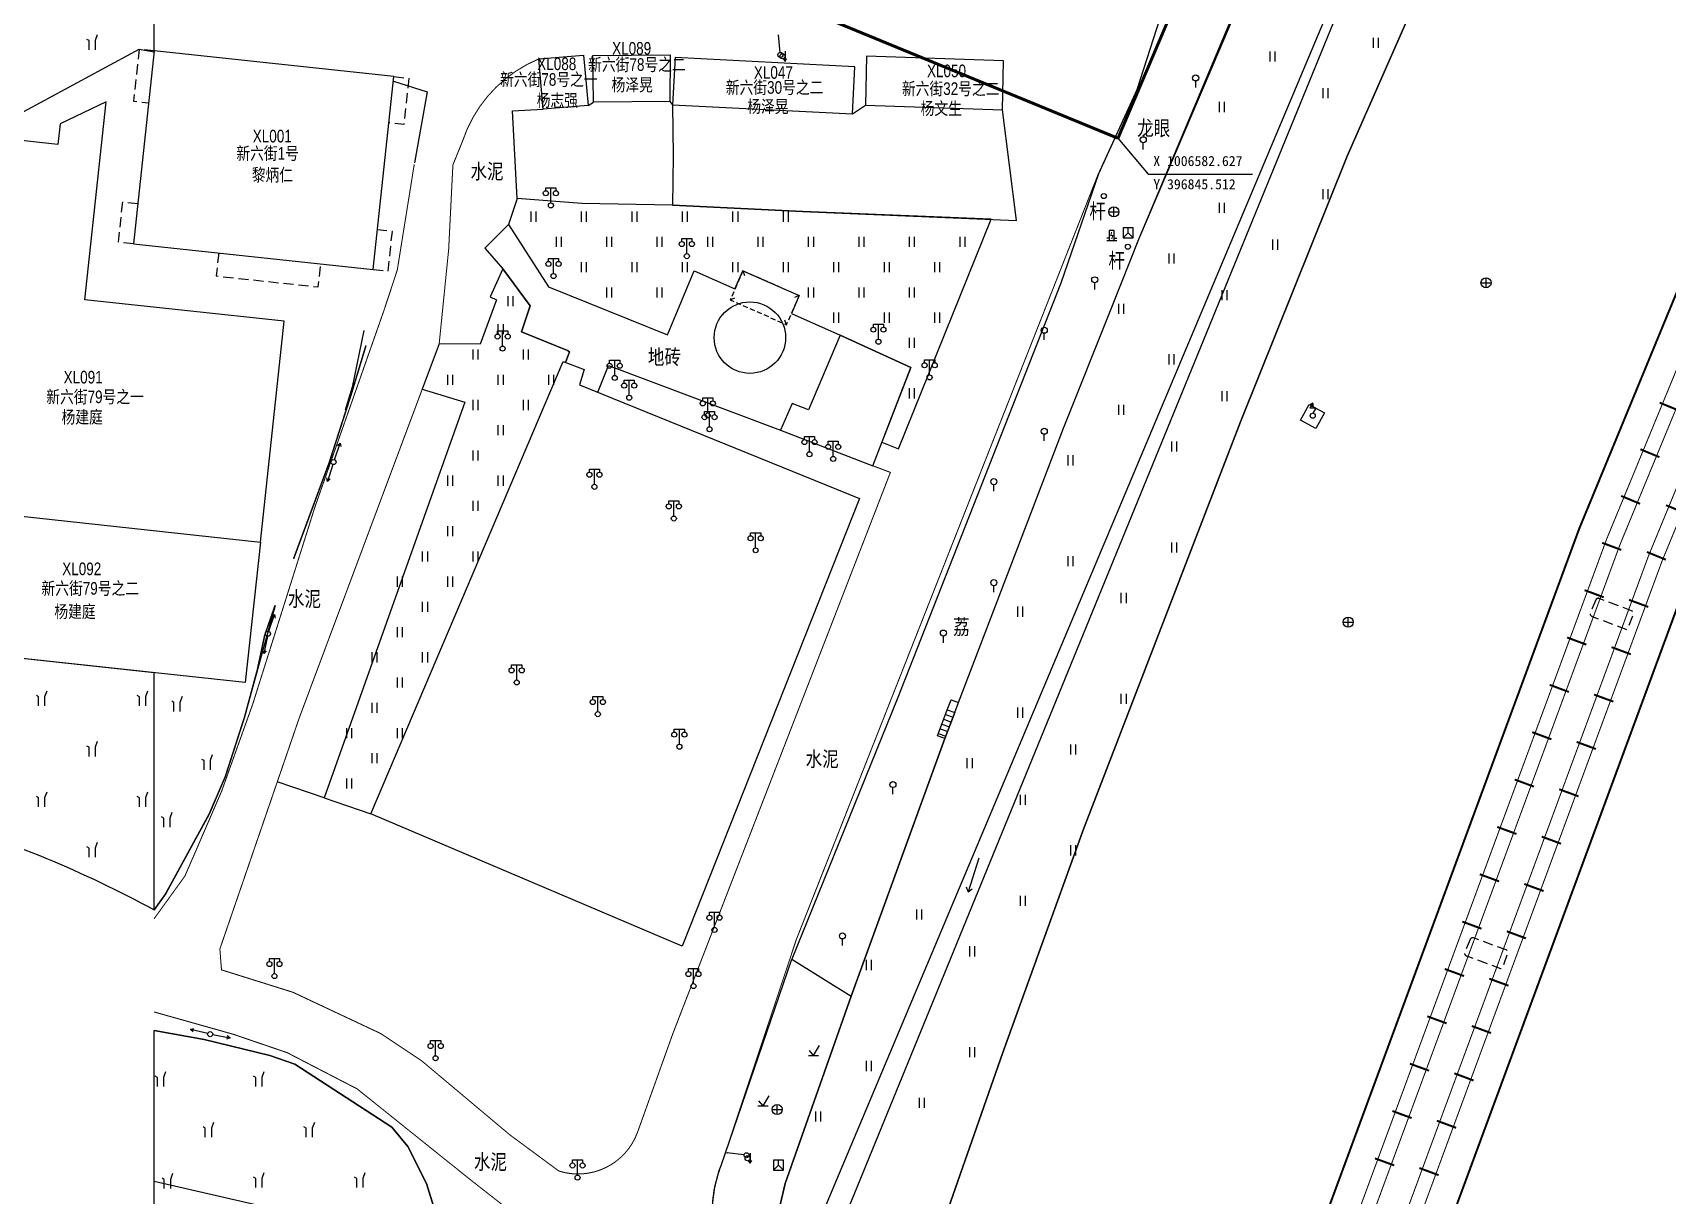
# Model space of a CAD drawing. Extents: x 396500 to 398250, y 1005980 to 1008200.
# Drawn here: x 396738 to 396899.9, y 1006477.9 to 1006593.1 of the extents above; entities that cross this region are included whole.
import ezdxf
from ezdxf.enums import TextEntityAlignment as Align

# ---------------------------------------------------------------- set-up
doc = ezdxf.new("R2010")
doc.units = 0
doc.header["$LTSCALE"] = 0.5
for name, pattern in [('X2', [10, 8, -2]), ('X3', [5, 4, -1]), ('X32', [1.5, 1, -0.5]), ('X5', [3, 2, -1])]:
    doc.linetypes.add(name, pattern=pattern)
doc.layers.get('0').update_dxf_attribs({"linetype": 'CONTINUOUS'})
doc.layers.add('ASSIST', color=7, linetype='CONTINUOUS', plot=False)
for name, color, linetype in [('DLDW', 11, 'CONTINUOUS'), ('DLSS', 4, 'CONTINUOUS'), ('DMTZ', 3, 'CONTINUOUS'), ('GXYZ', 2, 'CONTINUOUS'), ('JMD', 6, 'CONTINUOUS'), ('SXSS', 5, 'CONTINUOUS'), ('ZBTZ', 3, 'CONTINUOUS'), ('权属人', 160, 'CONTINUOUS'), ('用地红线', 1, 'CONTINUOUS'), ('编号', 90, 'CONTINUOUS'), ('门牌号', 1, 'CONTINUOUS')]:
    doc.layers.add(name, color=color, linetype=linetype)
doc.styles.add('等线体', font='simhei.ttf')
doc.styles.add('细等线体', font='长等线体_0.TTF', dxfattribs={"width": 0.8})
doc.styles.add('黑体', font='simhei.ttf')
doc.linetypes.add('10421', pattern='A,2,[150,AAA.SHX,S=1,R=0,X=0,Y=1],1e-11', length=2)
doc.linetypes.add('10422', pattern='A,2,[150,AAA.SHX,S=1,R=0,X=0,Y=1],2,[177,AAA.SHX,S=1,R=0,X=0,Y=0.8],1e-09', length=4)
doc.linetypes.add('1161', pattern='A,0,[149,AAA.SHX,S=0.15,R=0,X=0,Y=0],-1.6', length=1.6)
doc.linetypes.add('443', pattern='A,5,[169,AAA.SHX,S=0.83,R=0,X=0,Y=0],5', length=10)
doc.linetypes.add('447', pattern='A,8,-1,[148,AAA.SHX,S=1,R=0,X=0,Y=0],-1', length=10)
doc.linetypes.add('711B', pattern='A,4,-1,4,-1,4,-1,[167,AAA.SHX,S=0.5,R=0,X=0,Y=0],1,[167,AAA.SHX,S=0.5,R=0,X=0,Y=0],6,[168,AAA.SHX,S=0.5,R=0,X=0,Y=0],1,[168,AAA.SHX,S=0.5,R=0,X=0,Y=0],-1', length=24)
doc.linetypes.add('833', pattern='A,2,[150,AAA.SHX,S=0.8,R=0,X=0,Y=0.8],2,[150,AAA.SHX,S=2,R=0,X=0,Y=2],1e-11', length=4)

# ---------------------------------------------------------------- blocks, each defined once
blk = doc.blocks.new('gc097')
for p, q in [((-1, 2.9), (-1, 3.5)), ((-1, 3.5), (1, 3.5)), ((0, 0.5), (0, 3.5)), ((1, 3.5), (1, 2.9))]:
    blk.add_line(p, q)
for centre in [(-1, 2.4), (0, 0), (1, 2.4)]:
    blk.add_circle(centre, 0.5)
blk = doc.blocks.new('gc043')
for p, q in [((-1, 0), (1, 0)), ((0, -1), (0, 1))]:
    blk.add_line(p, q)
blk.add_circle((0, 0), 1)
blk = doc.blocks.new('gc170')
at = {"linetype": 'Continuous'}
blk.add_circle((0, 0), 0.5, dxfattribs=at)
blk = doc.blocks.new('gc013b')
at = {"linetype": 'Continuous'}
blk.add_line((0.5, 0), (4, 0), dxfattribs=at)
at = {"linetype": 'Continuous', "flags": 128}
blk.add_lwpolyline([(3.39, 0.35), (4, 0), (3.39, -0.35)], dxfattribs=at)
blk = doc.blocks.new('gc086')
for p, q in [((0, 0), (7, 0)), ((7, 0), (6.18, 0.57)), ((7, 0), (6.18, -0.57))]:
    blk.add_line(p, q)
blk = doc.blocks.new('gc132')
at = {"linetype": 'Continuous'}
for points in [[(0, 2.5), (-0.58, 1.5)], [(0.58, 1.5), (-0.58, 1.5)], [(0, 2.5), (-0.52, 2.2)], [(0, 2.5), (0, 1.9)], [(0.58, 1.5), (0, 0.5)]]:
    blk.add_lwpolyline(points, dxfattribs=at)
blk.add_circle((0, 0), 0.5, dxfattribs=at)
blk = doc.blocks.new('gc049')
for p, q in [((-1, 1), (-1, -1)), ((1, 1), (-1, 1)), ((-1, -1), (0, 0)), ((0, 0), (0, 1)), ((0, 0), (1, -1)), ((1, -1), (1, 1)), ((-1, -1), (1, -1))]:
    blk.add_line(p, q)
blk = doc.blocks.new('A$C28A84825')
at = {"linetype": 'Continuous', "const_width": 0.2, "flags": 128}
blk.add_lwpolyline([(0.33, 1.43), (0.13, 0.73), (0.53, 0.73), (0.33, 0.03)], dxfattribs=at)
blk = doc.blocks.new('gc314')
for p, q in [((-0.5, 0.5), (-1, 0.5)), ((-1, 0), (1, 0)), ((0.5, 0), (0.5, 0.5)), ((0.5, 0.5), (1, 0.5))]:
    blk.add_line(p, q)
blk.add_lwpolyline([(-0.5, 0), (0.5, 0), (0.5, 2), (-0.5, 2)], close=True)
blk.add_blockref('A$C28A84825', (-0.33, 0.27))
blk = doc.blocks.new('gc013c')
at = {"linetype": 'Continuous'}
blk.add_line((0.5, 0), (4, 0), dxfattribs=at)
at = {"linetype": 'Continuous', "const_width": 0.15, "flags": 128}
blk.add_lwpolyline([(3.775, 0, 1), (3.925, 0, 1)], format="xyb", close=True, dxfattribs=at)
blk = doc.blocks.new('gc232')
for p, q in [((0.5, 1), (0.5, -1)), ((0.5, -1), (0.19, -0.46)), ((0.5, -1), (0.81, -0.46))]:
    blk.add_line(p, q)
blk.add_circle((0, 0), 0.5)
blk = doc.blocks.new('gc325')
blk.add_line((0, 0), (0, 1.3))
blk.add_circle((0, 1.9), 0.6)
blk = doc.blocks.new('gc123')
for p, q in [((-1, 0), (1, 0)), ((0, 0), (-0.8, 1)), ((0, 0), (1.2, 2))]:
    blk.add_line(p, q)
blk = doc.blocks.new('gc246')
at = {"flags": 128}
for points in [[(1.22, 3.35), (0.81, 2.22), (0.81, 0.42)], [(-0.39, 0.42), (-0.39, 2.22), (-0.83, 2.47)]]:
    blk.add_lwpolyline(points, dxfattribs=at)
blk = doc.blocks.new('gc121')
for p, q in [((-0.5, -1), (-0.5, 1)), ((0.5, -1), (0.5, 1))]:
    blk.add_line(p, q)
blk = doc.blocks.new('gc323')
at = {"flags": 128}
for points in [[(-0.5, 0), (-0.5, 2)], [(0.5, 0), (0.5, 2)]]:
    blk.add_lwpolyline(points, dxfattribs=at)

msp = doc.modelspace()

# ---------------------------------------------------------------- linework, layer by layer
at = {"linetype": 'Continuous', "flags": 128}
msp.add_lwpolyline([(396668.75, 1006600), (396671.5, 1006583.87, 0.159722), (396697.76, 1006533.13, 0.125737), (396728.03, 1006515.26, -0.054299), (396750, 1006506.19, -3.00253)], format="xyb", dxfattribs=at)
at = {"layer": 'ASSIST', "linetype": '1161', "flags": 128}
for points in [[(396750, 1006506.19), (396750, 1006529.69), (396727.13, 1006532.15), (396732.61, 1006582.86), (396748.52, 1006591.45), (396750, 1006591.2), (396750, 1006592.03), (396750, 1006595.49), (396743.43, 1006594.16), (396742.25, 1006600), (396715.98, 1006600), (396702.24, 1006600), (396696.02, 1006600), (396683.97, 1006600), (396668.75, 1006600), (396671.5, 1006583.87, 0.159722), (396697.76, 1006533.13, 0.125737), (396728.03, 1006515.26, -0.054299)], [(396810.83, 1006471.77), (396808.5, 1006472.54), (396805.78, 1006472.77, -0.157117), (396806.18, 1006480.87), (396813.21, 1006501.31), (396819.08, 1006497.66), (396812.52, 1006479.08)]]:
    msp.add_lwpolyline(points, format="xyb", close=True, dxfattribs=at)
at = {"layer": 'ASSIST', "linetype": 'Continuous', "flags": 128}
for points in [[(396810.83, 1006471.77), (396812.52, 1006479.08), (396819.07, 1006497.63), (396828.37, 1006523.16), (396829.34, 1006525.74), (396829.72, 1006526.75), (396840.1, 1006553.9), (396844.96, 1006566.08), (396847.57, 1006572.63), (396859.25, 1006600), (396868.33, 1006600), (396813.95, 1006470.73)], [(396827.63, 1006523.44), (396828.59, 1006526.01), (396829.34, 1006525.74), (396828.37, 1006523.16)]]:
    msp.add_lwpolyline(points, close=True, dxfattribs=at)
at = {"layer": 'ASSIST', "linetype": '1161', "flags": 128}
msp.add_lwpolyline([(396850.6, 1006600), (396849.99, 1006595.52), (396847.38, 1006587.43), (396843.57, 1006579.12), (396839.85, 1006568.28), (396823.62, 1006527.05), (396813.21, 1006501.31), (396819.08, 1006497.66), (396828.37, 1006523.16), (396827.63, 1006523.44), (396828.59, 1006526.01), (396828.98, 1006527.01), (396829.72, 1006526.75), (396840.1, 1006553.9), (396844.96, 1006566.08), (396847.57, 1006572.63), (396859.07, 1006600)], dxfattribs=at)
at = {"layer": 'ASSIST', "linetype": 'Continuous', "flags": 128}
msp.add_lwpolyline([(396876.65, 1006600), (396868.23, 1006580.87), (396857.66, 1006554.53), (396842.11, 1006514.18), (396834.09, 1006492.06), (396827.77, 1006473.95), (396824.92, 1006467.09), (396816.09, 1006470.02), (396869.28, 1006600)], dxfattribs=at)
at = {"layer": 'ASSIST', "linetype": '1161', "flags": 128}
for points in [[(396785.99, 1006576.66), (396785.11, 1006574.1), (396789.07, 1006567.91), (396800.89, 1006563.17), (396803.5, 1006569.49), (396807.56, 1006567.71), (396808.34, 1006569.49), (396813.93, 1006567.04), (396813.16, 1006565.26), (396817.98, 1006563.14), (396824.99, 1006559.92), (396822.12, 1006552.51), (396823.76, 1006551.86), (396823.76, 1006551.86), (396832.93, 1006574.61), (396814.24, 1006575.37), (396801.37, 1006576), (396792.4, 1006576.17), (396785.99, 1006576.66), (396785.99, 1006576.66), (396785.99, 1006576.66)], [(396778.25, 1006562.26), (396778.25, 1006562.26), (396776.57, 1006557.77), (396780.8, 1006556.48), (396766.86, 1006517.3), (396771.49, 1006515.71), (396790.54, 1006560.51), (396790.77, 1006560.42), (396791.18, 1006561.49), (396790.97, 1006561.61), (396786.4, 1006563.45), (396787.25, 1006566.03), (396784.55, 1006569.68), (396784.55, 1006569.69), (396784.55, 1006569.69), (396784.55, 1006569.69), (396784.55, 1006569.69), (396783.31, 1006566.93), (396783.93, 1006566.64), (396782.32, 1006562.23)]]:
    msp.add_lwpolyline(points, close=True, dxfattribs=at)
at = {"layer": 'ASSIST', "linetype": '1161', "elevation": -27.35, "flags": 128}
for points in [[(396750, 1006455.55), (396750, 1006458.88), (396750, 1006494.23)], [(396750, 1006494.23), (396754.97, 1006493.36), (396761.46, 1006491.77), (396763.94, 1006490.91), (396773.55, 1006484.67), (396775.14, 1006482.75), (396776.98, 1006479.1), (396777.97, 1006475.88), (396780.6, 1006473.44), (396756.23, 1006444.15), (396751.53, 1006436.5), (396750, 1006434.61)]]:
    msp.add_lwpolyline(points, dxfattribs=at)
at = {"layer": 'DLSS', "linetype": 'Continuous', "const_width": 0.1, "elevation": 12.69, "flags": 128}
msp.add_lwpolyline([(396805.78, 1006472.77, -0.157117), (396806.18, 1006480.87), (396813.65, 1006503.28), (396843.57, 1006579.12), (396847.38, 1006587.43), (396849.99, 1006595.52), (396850.6, 1006600)], format="xyb", dxfattribs=at)
at = {"layer": 'DLSS', "linetype": 'Continuous', "const_width": 0.2, "elevation": -27.35, "flags": 128}
for points in [[(396914.8, 1006600), (396910.01, 1006589.5), (396891.22, 1006543.97), (396859.49, 1006457.98), (396842.44, 1006411.93), (396838.36, 1006400.01), (396838.36, 1006400)], [(396850.84, 1006400), (396853.57, 1006407.97), (396870.56, 1006453.89), (396902.22, 1006539.67), (396920.84, 1006584.8), (396927.77, 1006599.99), (396927.78, 1006600)]]:
    msp.add_lwpolyline(points, dxfattribs=at)
at = {"layer": 'DLSS', "color": 7, "linetype": 'X2', "const_width": 0.1, "elevation": -27.35, "flags": 128}
for points in [[(396917.99, 1006600), (396917.44, 1006598.8), (396912.67, 1006588.35), (396893.93, 1006542.92), (396862.21, 1006456.97), (396845.18, 1006410.96), (396841.43, 1006400)], [(396847.67, 1006400), (396848, 1006400.96), (396850.74, 1006408.98), (396867.75, 1006454.93), (396899.43, 1006540.77), (396918.09, 1006585.99), (396924.48, 1006600)]]:
    msp.add_lwpolyline(points, dxfattribs=at)
at = {"layer": 'DLSS', "linetype": 'X2', "const_width": 0.1, "elevation": -27.35, "flags": 128}
for points in [[(396919.57, 1006600), (396918.75, 1006598.21), (396913.99, 1006587.77), (396895.26, 1006542.39), (396863.55, 1006456.48), (396846.53, 1006410.48), (396842.94, 1006400)], [(396846.15, 1006400), (396846.64, 1006401.43), (396849.39, 1006409.46), (396866.4, 1006455.43), (396898.09, 1006541.29), (396916.77, 1006586.57), (396922.9, 1006600)]]:
    msp.add_lwpolyline(points, dxfattribs=at)
at = {"layer": 'DLSS', "linetype": 'X3', "elevation": 14.41, "flags": 128}
msp.add_lwpolyline([(396788.14, 1006590.5, 0.1, 0.1, 0.218334), (396780.56, 1006582.33, 0.1, 0.1, 0), (396779.61, 1006579.99, 0.1, 0.1, 0), (396779.19, 1006571.61, 0.1, 0.1, 0), (396778.25, 1006562.26, 0.1, 0.1, 0), (396778.25, 1006562.26, 0.1, 0.1, 0), (396764.4, 1006525.25, 0.1, 0.1, 0), (396756.52, 1006502.32, 0.1, 0.1, 0), (396756.68, 1006500.25, 0.1, 0.1, 0), (396763.76, 1006498.03, 0.1, 0.1, 0), (396772.44, 1006493.95, 0.1, 0.1, 0), (396776.54, 1006491.22, 0.1, 0.1, 0), (396785.26, 1006483.9, 0.1, 0.1, 0), (396790.11, 1006480.32, 0.1, 0.1, 0), (396790.11, 1006480.32, 0.1, 0.1, 0.399981), (396797.89, 1006484.12, 0.1, 0.1, 0), (396801.42, 1006493.98, 0.1, 0.1, 0), (396801.42, 1006493.98, 0.1, 0.1, 0), (396801.42, 1006493.98, 0.1, 0.1, 0), (396822.96, 1006549.53, 0.1, 0.1, 0), (396821.22, 1006550.19, 0, 0, 0)], format="xyseb", dxfattribs=at)
at = {"layer": 'DLSS', "linetype": 'Continuous', "flags": 128}
for points, const_width in [([(396750, 1006505.31), (396753.06, 1006509.55), (396756.69, 1006517.94), (396759.78, 1006526.59), (396765.93, 1006546.08), (396772.77, 1006565.55), (396774.1, 1006569.58), (396775.78, 1006580.05)], 0.1), ([(396901.06, 1006555.67), (396899.18, 1006556.44)], 0.2), ([(396899.16, 1006551.04), (396897.28, 1006551.82)], 0.2), ([(396897.25, 1006546.42), (396895.37, 1006547.2)], 0.2), ([(396899.82, 1006546.28), (396901.71, 1006545.5)], 0.2), ([(396895.38, 1006541.85), (396893.48, 1006542.56)], 0.2), ([(396897.92, 1006541.65), (396899.8, 1006540.88)], 0.2), ([(396893.65, 1006537.16), (396891.74, 1006537.87)], 0.2), ([(396896.15, 1006536.91), (396898.06, 1006536.2)], 0.2), ([(396891.92, 1006532.47), (396890.01, 1006533.18)], 0.2), ([(396894.42, 1006532.22), (396896.33, 1006531.51)], 0.2), ([(396890.19, 1006527.78), (396888.28, 1006528.49)], 0.2), ([(396892.69, 1006527.52), (396894.6, 1006526.82)], 0.2), ([(396888.46, 1006523.09), (396886.55, 1006523.8)], 0.2), ([(396890.96, 1006522.83), (396892.87, 1006522.13)], 0.2), ([(396886.73, 1006518.4), (396884.82, 1006519.11)], 0.2), ([(396889.23, 1006518.14), (396891.14, 1006517.44)], 0.2), ([(396885, 1006513.71), (396883.09, 1006514.41)], 0.2), ([(396887.5, 1006513.45), (396889.41, 1006512.75)], 0.2), ([(396883.27, 1006509.02), (396881.36, 1006509.72)], 0.2), ([(396885.77, 1006508.76), (396887.68, 1006508.06)], 0.2), ([(396881.53, 1006504.33), (396879.63, 1006505.03)], 0.2), ([(396884.04, 1006504.07), (396885.94, 1006503.37)], 0.2), ([(396879.8, 1006499.64), (396877.89, 1006500.34)], 0.2), ([(396882.3, 1006499.38), (396884.21, 1006498.68)], 0.2), ([(396878.07, 1006494.95), (396876.16, 1006495.65)], 0.2), ([(396880.57, 1006494.69), (396882.48, 1006493.99)], 0.2), ([(396876.34, 1006490.26), (396874.43, 1006490.96)], 0.2), ([(396878.84, 1006490), (396880.75, 1006489.29)], 0.2), ([(396874.61, 1006485.57), (396872.7, 1006486.27)], 0.2), ([(396877.11, 1006485.31), (396879.02, 1006484.6)], 0.2), ([(396872.88, 1006480.88), (396870.97, 1006481.58)], 0.2), ([(396875.38, 1006480.62), (396877.29, 1006479.91)], 0.2)]:
    msp.add_lwpolyline(points, dxfattribs=dict(at, const_width=const_width))
at = {"layer": 'DLSS', "linetype": 'X3', "const_width": 0.1, "elevation": 14.53, "flags": 128}
msp.add_lwpolyline([(396832.93, 1006574.61), (396823.76, 1006551.86), (396823.76, 1006551.86), (396822.12, 1006552.51)], dxfattribs=at)
at = {"layer": 'DLSS', "linetype": 'X5', "flags": 128}
for points, elevation in [([(396892.86, 1006536.9), (396892.29, 1006535.57, 0.393156), (396892.5, 1006535.27), (396895.82, 1006533.99), (396895.93, 1006533.98), (396896.06, 1006534.11), (396896.6, 1006535.5), (396896.61, 1006535.61), (396896.49, 1006535.77), (396896.4, 1006535.82), (396893.19, 1006537.04, 0.399848)], 12.91), ([(396880.41, 1006503.27), (396879.85, 1006501.92, 0.393156), (396880.07, 1006501.63), (396883.41, 1006500.4), (396883.52, 1006500.39), (396883.65, 1006500.52), (396884.16, 1006501.92), (396884.17, 1006502.03), (396884.05, 1006502.19), (396883.96, 1006502.24), (396880.73, 1006503.41, 0.399848)], 14.18)]:
    msp.add_lwpolyline(points, format="xyb", close=True, dxfattribs=dict(at, elevation=elevation))
at = {"layer": 'DLSS', "linetype": 'Continuous', "const_width": 0.1, "elevation": -27.35}
msp.add_lwpolyline([(396805.95, 1006465.17), (396803.12, 1006466.58), (396803.3, 1006467.02), (396796.42, 1006469.27), (396790.58, 1006472.22), (396781.27, 1006479.52), (396770.12, 1006488.46), (396763.18, 1006492.05), (396757.85, 1006493.87), (396750, 1006496.08)], dxfattribs=at)
at = {"layer": 'DMTZ', "linetype": '10422'}
for points in [[(396824.92, 1006467.09), (396827.77, 1006473.95), (396834.09, 1006492.06), (396842.11, 1006514.18), (396857.66, 1006554.53), (396868.23, 1006580.87), (396876.65, 1006600)], [(396828.37, 1006523.16), (396819.07, 1006497.63), (396812.52, 1006479.08), (396810.83, 1006471.77)]]:
    msp.add_lwpolyline(points, dxfattribs=at)
at = {"layer": 'DMTZ', "linetype": '10422', "lineweight": 0}
msp.add_lwpolyline([(396859.25, 1006600), (396847.57, 1006572.63), (396840.1, 1006553.9), (396829.72, 1006526.75), (396828.98, 1006527.01), (396828.59, 1006526.01)], dxfattribs=at)
at = {"layer": 'DMTZ', "linetype": '10422', "flags": 128}
msp.add_lwpolyline([(396865.98, 1006555.43), (396865.13, 1006553.87), (396863.58, 1006554.71), (396864.44, 1006556.27)], close=True, dxfattribs=at)
at = {"layer": 'DMTZ', "linetype": '10421', "elevation": -27.35}
msp.add_lwpolyline([(396780.6, 1006473.44), (396777.97, 1006475.88), (396776.98, 1006479.1), (396775.14, 1006482.75), (396773.55, 1006484.67), (396763.94, 1006490.91), (396761.46, 1006491.77), (396754.97, 1006493.36), (396750, 1006494.23)], dxfattribs=at)
at = {"layer": 'GXYZ', "linetype": 'Continuous'}
msp.add_line((396750, 1006479.33), (396780.18, 1006472.4), dxfattribs=at)
at = {"layer": 'JMD', "linetype": 'Continuous'}
for p, q in [((396808.34, 1006569.49), (396808.52, 1006569.02)), ((396807.09, 1006566.63), (396807.55, 1006566.81)), ((396813.93, 1006567.04), (396813.47, 1006566.85)), ((396812.67, 1006564.16), (396812.49, 1006564.62)), ((396828.41, 1006525.54), (396829.17, 1006525.27)), ((396828.59, 1006526.01), (396829.34, 1006525.74)), ((396827.89, 1006524.14), (396828.64, 1006523.86)), ((396828.06, 1006524.6), (396828.81, 1006524.33)), ((396828.24, 1006525.07), (396828.99, 1006524.8)), ((396827.71, 1006523.67), (396828.46, 1006523.39))]:
    msp.add_line(p, q, dxfattribs=at)
at = {"layer": 'JMD', "linetype": 'Continuous', "flags": 128}
for points, elevation in [([(396747.96, 1006572.18), (396771.7, 1006569.63), (396773.75, 1006588.74), (396750.01, 1006591.29)], 15.57), ([(396788.57, 1006585.51), (396788.14, 1006590.5), (396792.56, 1006590.85), (396793.01, 1006585.88)], 15.57), ([(396793.49, 1006590.83), (396801.13, 1006590.9), (396801.11, 1006586.28), (396793.53, 1006586.22)], 14.99), ([(396819.21, 1006585.06), (396819.44, 1006589.72), (396801.62, 1006590.62), (396801.38, 1006585.95)], 14.55), ([(396834.06, 1006585.44), (396834.17, 1006590.29), (396820.59, 1006590.76), (396820.48, 1006585.91)], 15.57), ([(396740.46, 1006582.01), (396732.61, 1006582.86), (396728.64, 1006546.07), (396760.54, 1006542.63), (396762.9, 1006564.5), (396743.14, 1006566.64), (396745.25, 1006586.24), (396740.68, 1006584.05)], 12.39), ([(396759.04, 1006528.71), (396727.13, 1006532.15), (396728.64, 1006546.07), (396760.54, 1006542.63)], 12.39)]:
    msp.add_lwpolyline(points, close=True, dxfattribs=dict(at, elevation=elevation))
at = {"layer": 'JMD', "linetype": 'X5', "elevation": 15.57, "flags": 128}
for points in [[(396750.01, 1006591.29), (396748.52, 1006591.45), (396747.97, 1006586.3), (396749.46, 1006586.14)], [(396773.75, 1006588.74), (396775.24, 1006588.58), (396774.75, 1006584), (396773.26, 1006584.16)], [(396747.96, 1006572.18), (396746.47, 1006572.34), (396746.89, 1006576.32), (396748.38, 1006576.16)], [(396771.7, 1006569.63), (396773.19, 1006569.47), (396773.61, 1006573.4), (396772.12, 1006573.56)], [(396756.41, 1006571.27), (396756.16, 1006568.99), (396766.27, 1006567.9), (396766.51, 1006570.19)]]:
    msp.add_lwpolyline(points, dxfattribs=at)
at = {"layer": 'JMD', "linetype": '447', "flags": 128}
for points, elevation in [([(396801.37, 1006576), (396792.4, 1006576.17), (396785.99, 1006576.66), (396785.53, 1006585.35), (396788.57, 1006585.51)], 11.45), ([(396801.38, 1006585.95), (396801.44, 1006580.9), (396801.37, 1006576), (396814.24, 1006575.37), (396835.46, 1006574.5), (396834.06, 1006585.44)], 12.17)]:
    msp.add_lwpolyline(points, dxfattribs=dict(at, elevation=elevation))
at = {"layer": 'JMD', "linetype": 'X32', "elevation": 7.93, "flags": 128}
msp.add_lwpolyline([(396808.34, 1006569.49), (396807.09, 1006566.63), (396812.67, 1006564.16), (396813.93, 1006567.04)], close=True, dxfattribs=at)
at = {"layer": 'JMD', "linetype": 'Continuous', "elevation": 11.96, "flags": 128}
msp.add_lwpolyline([(396770.79, 1006563.59), (396769.63, 1006557.99), (396768.95, 1006555.68)], dxfattribs=at)
at = {"layer": 'JMD', "linetype": '447', "flags": 128}
for points, elevation in [([(396821.22, 1006550.19), (396824.99, 1006559.92), (396817.98, 1006563.14), (396814.84, 1006555.74), (396813.23, 1006556.37), (396812.07, 1006553.72)], 14.8), ([(396790.54, 1006560.51), (396792.61, 1006559.72), (396792.14, 1006558.22), (396819.89, 1006546.96), (396802.32, 1006502.59), (396771.49, 1006515.71)], 14.85)]:
    msp.add_lwpolyline(points, close=True, dxfattribs=dict(at, elevation=elevation))
at = {"layer": 'JMD', "linetype": '443', "const_width": 0.15, "flags": 128}
msp.add_lwpolyline([(396763.82, 1006540.96), (396767.33, 1006550.43), (396769.53, 1006557.25), (396771, 1006562.11)], dxfattribs=at)
at = {"layer": 'JMD', "color": 6, "linetype": '443', "flags": 128}
msp.add_lwpolyline([(396750, 1006506.19, 0.15, 0.15, 0), (396751.16, 1006507.81, 0.15, 0.15, 0), (396755.47, 1006515.7, 0.15, 0.15, 0), (396757.06, 1006519.4, 0.15, 0.15, 0), (396758.97, 1006525.31, 0.15, 0.15, 0), (396760.24, 1006530.01, 0.15, 0.15, 0), (396760.96, 1006533.38, 0.15, 0.15, 0), (396761.99, 1006536.35, 0, 0, 0)], format="xyseb", dxfattribs=at)
at = {"layer": 'JMD', "linetype": 'Continuous', "flags": 128}
for points in [[(396827.63, 1006523.44), (396828.59, 1006526.01)], [(396829.34, 1006525.74), (396828.37, 1006523.16)]]:
    msp.add_lwpolyline(points, dxfattribs=at)
at = {"layer": 'SXSS', "linetype": '833', "lineweight": 0, "flags": 128}
for points in [[(396868.33, 1006600), (396813.95, 1006470.73)], [(396816.09, 1006470.02), (396869.28, 1006600)]]:
    msp.add_lwpolyline(points, dxfattribs=at)
at = {"layer": 'ZBTZ', "linetype": '1161', "flags": 128}
for points, elevation in [([(396773.71, 1006588.3), (396777.07, 1006587.24), (396775.81, 1006580.2)], 15.79), ([(396793.01, 1006585.88), (396793.53, 1006586.22)], 15.57), ([(396801.11, 1006586.28), (396801.38, 1006585.95)], 14.99), ([(396801.11, 1006586.28), (396801.38, 1006585.95)], 14.99), ([(396819.21, 1006585.06), (396820.48, 1006585.91)], 14.55), ([(396785.99, 1006576.66), (396785.11, 1006574.1), (396782.79, 1006571.73), (396784.55, 1006569.69), (396783.31, 1006566.93), (396783.93, 1006566.64), (396782.32, 1006562.23)], 6.38), ([(396785.11, 1006574.1), (396789.07, 1006567.91), (396800.89, 1006563.17), (396803.5, 1006569.49), (396807.56, 1006567.71)], 16.42), ([(396784.55, 1006569.69), (396784.55, 1006569.68), (396787.25, 1006566.03), (396786.4, 1006563.45), (396790.97, 1006561.61), (396791.18, 1006561.49), (396790.77, 1006560.42)], 15.04), ([(396813.16, 1006565.26), (396817.98, 1006563.14)], 16.42), ([(396782.32, 1006562.23), (396778.25, 1006562.26)], 6.38), ([(396793.98, 1006557.47), (396795.04, 1006560.12), (396812.07, 1006553.72)], 15.04), ([(396776.57, 1006557.77), (396780.8, 1006556.48), (396766.86, 1006517.3), (396762.21, 1006518.89)], 5.66), ([(396766.86, 1006517.3), (396771.49, 1006515.71)], 5.66)]:
    msp.add_lwpolyline(points, dxfattribs=dict(at, elevation=elevation))
msp.add_lwpolyline([(396761.99, 1006536.35), (396760.24, 1006530.01), (396758.97, 1006525.31), (396757.06, 1006519.4), (396755.47, 1006515.7), (396751.16, 1006507.81), (396750, 1006506.19)], dxfattribs=at)
at = {"layer": 'ZBTZ', "linetype": '1161'}
msp.add_circle((396809.04, 1006562.88, 14.37), 3.54, dxfattribs=at)
at = {"layer": '用地红线', "linetype": 'Continuous', "const_width": 0.3, "flags": 128}
msp.add_lwpolyline([(396896.97, 1006409.31, -0.090189), (397228.69, 1007024.03), (397387.8, 1007222.91), (397401.3, 1007212.11), (397426.33, 1007243.38), (397412.82, 1007254.19), (397549.49, 1007427.16), (397597.06, 1007408.49), (397590.11, 1007392.96), (397593.63, 1007391.18), (397580.3, 1007365.5), (397677.78, 1007288.14), (397658.98, 1007180.18), (397680.1, 1007163.58), (397691.21, 1007135.06, -0.057003), (397648.05, 1007084.95), (397357.5, 1006816.5, 0.141668), (397271.32, 1006673.86), (397185.66, 1006354.4)], format="xyb", dxfattribs=at)
msp.add_lwpolyline([(396922.07, 1006748.81, 0.022215), (396845.51, 1006582.63), (396769.17, 1006614.02), (396685.77, 1006676.49), (396790.69, 1006816.56)], format="xyb", close=True, dxfattribs=at)
at = {"layer": '用地红线', "linetype": 'Continuous', "flags": 128}
msp.add_lwpolyline([(396845.51, 1006582.63), (396848.51, 1006579.08), (396858.84, 1006579.08)], dxfattribs=at)

# ---------------------------------------------------------------- block references
at = {"layer": 'DLDW', "linetype": 'Continuous', "xscale": 0.5, "yscale": 0.5}
for p, zscale in [((396789.32, 1006575.98, 21.34), 0.5), ((396802.79, 1006570.95, 20.24), 0.5), ((396789.58, 1006568.98, 20.37), 0.5), ((396821.77, 1006562.47, 23.87), 0.5), ((396784.54, 1006561.79, 20.62), 0.5), ((396795.64, 1006558.89, 20.2), 0.5), ((396826.85, 1006558.94, 27.45), 0.5), ((396797.08, 1006556.93, 20.54), 0.5000000000000009), ((396804.87, 1006555.17, 19.97), 0.5), ((396805.04, 1006553.8, 21.1), 0.5), ((396814.94, 1006551.33, 20.09), 0.5), ((396817.29, 1006550.86, 22.66), 0.5), ((396793.63, 1006548.1, 23.59), 0.5), ((396801.5, 1006544.96, 25.02), 0.5), ((396809.61, 1006541.81, 23.86), 0.5), ((396785.93, 1006528.72, 26.27), 0.5), ((396793.97, 1006525.58, 25.64), 0.5), ((396802.05, 1006522.36, 25.89), 0.5), ((396805.53, 1006504.21, 27.33), 0.5), ((396761.93, 1006499.63, 14.13), 0.5), ((396803.45, 1006498.64, 27.29), 0.5), ((396791.96, 1006479.67, 12.92), 0.5)]:
    msp.add_blockref('gc097', p, dxfattribs=dict(at, zscale=zscale))
for name, p in [('gc132', (396864.81, 1006555.14, 15.14)), ('gc097', (396777.9, 1006491.5, 13.76))]:
    msp.add_blockref(name, p, dxfattribs=at)
at = {"layer": 'GXYZ', "linetype": 'Continuous'}
for name, p, xscale, yscale, rotation in [('gc013c', (396812.06, 1006590.89, 18.71), 0.5, 0.5, 95.820961330009), ('gc013b', (396767.78, 1006550.55), 0.5, 0.5, 70.78611645777634), ('gc013b', (396767.78, 1006550.55), 0.5, 0.5, 252.9559390667929), ('gc013b', (396761.28, 1006533.55, 10.77), 0.4999999999999999, 0.5, 71.42367203178715), ('gc013b', (396761.28, 1006533.55, 10.77), 0.4999999999999998, 0.5, 257.8754959017072), ('gc013c', (396808.71, 1006481.89), 0.5000000000907291, 0.4999999999216675, 173.2005365244366)]:
    msp.add_blockref(name, p, dxfattribs=dict(at, xscale=xscale, yscale=yscale, rotation=rotation))
at = {"layer": 'GXYZ', "linetype": 'Continuous', "xscale": 0.5, "yscale": 0.5}
for name, p in [('gc170', (396812.06, 1006590.89, 18.71)), ('gc170', (396844.11, 1006576.91)), ('gc314', (396844.89, 1006572.49, 13.67)), ('gc049', (396846.51, 1006573.26, 13.72)), ('gc170', (396846.49, 1006571.89)), ('gc043', (396881.98, 1006568.32, 14.33)), ('gc170', (396767.78, 1006550.55)), ('gc043', (396868.33, 1006534.7, 14.04)), ('gc170', (396761.28, 1006533.55, 10.77)), ('gc170', (396808.71, 1006481.89)), ('gc049', (396811.88, 1006480.9, 13.54))]:
    msp.add_blockref(name, p, dxfattribs=at)
at = {"layer": 'GXYZ', "linetype": 'Continuous', "xscale": 0.5, "yscale": 0.5, "zscale": 0.5}
for name, p in [('gc232', (396812.27, 1006590.75, -13.67)), ('gc043', (396845.11, 1006575.34, 13.39)), ('gc043', (396811.74, 1006486.41, 13.39)), ('gc232', (396808.81, 1006481.59))]:
    msp.add_blockref(name, p, dxfattribs=at)
at = {"layer": 'GXYZ', "linetype": '711B', "yscale": 0.4999999999999624}
for xscale, rotation in [(0.5000000000032863, 166.7985938460044), (0.4999999999465465, 349.1431246205727)]:
    msp.add_blockref('gc013b', (396755.56, 1006493.88, -27.35), dxfattribs=dict(at, xscale=xscale, rotation=rotation))
at = {"layer": 'GXYZ', "linetype": '711B', "xscale": 0.5000000000004171, "yscale": 0.4999999999999624}
msp.add_blockref('gc170', (396755.56, 1006493.88, -27.35), dxfattribs=at)
at = {"layer": 'SXSS', "linetype": 'Continuous', "xscale": 0.5, "yscale": 0.5, "zscale": 0.5, "rotation": 252.4272481496658}
msp.add_blockref('gc086', (396831.71, 1006511.31), dxfattribs=at)
at = {"layer": 'ZBTZ', "linetype": 'Continuous', "xscale": 0.5, "yscale": 0.5}
for name, p in [('gc246', (396743.75, 1006591.19)), ('gc121', (396871.09, 1006592.09)), ('gc121', (396860.83, 1006590.73)), ('gc325', (396853.21, 1006587.66)), ('gc121', (396866.09, 1006587.09)), ('gc121', (396855.83, 1006585.73)), ('gc325', (396848.02, 1006581.53)), ('gc121', (396866.09, 1006577.09)), ('gc121', (396855.83, 1006575.73)), ('gc323', (396787.61, 1006574.36)), ('gc323', (396792.61, 1006574.36)), ('gc323', (396797.61, 1006574.36)), ('gc323', (396802.61, 1006574.36)), ('gc323', (396807.61, 1006574.36)), ('gc323', (396812.61, 1006574.36)), ('gc323', (396790.11, 1006571.86)), ('gc323', (396795.11, 1006571.86)), ('gc323', (396800.11, 1006571.86)), ('gc323', (396805.11, 1006571.86)), ('gc323', (396810.11, 1006571.86)), ('gc323', (396815.11, 1006571.86)), ('gc323', (396820.11, 1006571.86)), ('gc323', (396825.11, 1006571.86)), ('gc323', (396830.11, 1006571.86)), ('gc121', (396861.09, 1006572.09)), ('gc121', (396850.83, 1006570.73)), ('gc323', (396792.61, 1006569.36)), ('gc323', (396797.61, 1006569.36)), ('gc323', (396802.61, 1006569.36)), ('gc323', (396807.61, 1006569.36)), ('gc323', (396812.61, 1006569.36)), ('gc323', (396817.61, 1006569.36)), ('gc323', (396822.61, 1006569.36)), ('gc323', (396827.61, 1006569.36)), ('gc323', (396795.11, 1006566.86)), ('gc323', (396800.11, 1006566.86)), ('gc323', (396815.11, 1006566.86)), ('gc323', (396820.11, 1006566.86)), ('gc323', (396825.11, 1006566.86)), ('gc325', (396843.21, 1006567.66)), ('gc121', (396856.09, 1006567.09)), ('gc323', (396785.32, 1006566)), ('gc121', (396845.83, 1006565.73)), ('gc323', (396784.36, 1006563.21)), ('gc323', (396817.61, 1006564.36)), ('gc323', (396822.61, 1006564.36)), ('gc323', (396827.61, 1006564.36)), ('gc323', (396825.11, 1006561.86)), ('gc325', (396838.21, 1006562.66)), ('gc323', (396781.86, 1006560.71)), ('gc323', (396786.86, 1006560.71)), ('gc121', (396850.83, 1006560.73)), ('gc323', (396779.36, 1006558.21)), ('gc323', (396784.36, 1006558.21)), ('gc323', (396789.36, 1006558.21)), ('gc323', (396825.11, 1006556.86)), ('gc323', (396781.86, 1006555.71)), ('gc323', (396786.86, 1006555.71)), ('gc121', (396845.83, 1006555.73)), ('gc121', (396856.09, 1006557.09)), ('gc323', (396784.36, 1006553.21)), ('gc325', (396838.21, 1006552.66)), ('gc323', (396781.86, 1006550.71)), ('gc121', (396840.83, 1006550.73)), ('gc121', (396851.09, 1006552.09)), ('gc323', (396779.36, 1006548.21)), ('gc323', (396784.36, 1006548.21)), ('gc325', (396833.21, 1006547.66)), ('gc323', (396781.86, 1006545.71)), ('gc323', (396779.36, 1006543.21)), ('gc323', (396776.86, 1006540.71)), ('gc323', (396781.86, 1006540.71)), ('gc121', (396851.09, 1006542.09)), ('gc121', (396840.83, 1006540.73)), ('gc323', (396774.36, 1006538.21)), ('gc323', (396779.36, 1006538.21)), ('gc325', (396833.21, 1006537.66)), ('gc323', (396776.86, 1006535.71)), ('gc121', (396846.09, 1006537.09)), ('gc121', (396835.83, 1006535.73)), ('gc323', (396774.36, 1006533.21)), ('gc325', (396828.21, 1006532.66)), ('gc323', (396771.86, 1006530.71)), ('gc323', (396776.86, 1006530.71)), ('gc323', (396774.36, 1006528.21)), ('gc246', (396738.75, 1006526.19)), ('gc246', (396748.75, 1006526.19)), ('gc246', (396752.16, 1006525.64)), ('gc121', (396846.09, 1006527.09)), ('gc323', (396771.86, 1006525.71)), ('gc121', (396835.83, 1006525.73)), ('gc323', (396769.36, 1006523.21)), ('gc323', (396774.36, 1006523.21)), ('gc246', (396743.75, 1006521.19)), ('gc121', (396841.09, 1006522.09)), ('gc246', (396755.16, 1006519.87)), ('gc323', (396771.86, 1006520.71)), ('gc121', (396830.83, 1006520.73)), ('gc323', (396769.36, 1006518.21)), ('gc325', (396823.21, 1006517.66)), ('gc246', (396738.75, 1006516.19)), ('gc246', (396748.75, 1006516.19)), ('gc121', (396836.09, 1006517.09)), ('gc246', (396751.15, 1006514.17)), ('gc246', (396743.75, 1006511.19)), ('gc121', (396841.09, 1006512.09)), ('gc121', (396836.09, 1006507.09)), ('gc121', (396825.83, 1006505.73)), ('gc325', (396818.21, 1006502.66)), ('gc121', (396820.83, 1006500.73)), ('gc121', (396831.09, 1006502.09)), ('gc123', (396815.34, 1006491.77)), ('gc121', (396831.09, 1006492.09)), ('gc246', (396750.52, 1006488.47)), ('gc246', (396760.27, 1006488.47)), ('gc121', (396820.83, 1006490.73)), ('gc123', (396810.34, 1006486.77)), ('gc121', (396826.09, 1006487.09)), ('gc246', (396755.27, 1006483.47)), ('gc246', (396765.27, 1006483.47)), ('gc121', (396815.83, 1006485.73)), ('gc246', (396751.21, 1006478.39)), ('gc246', (396760.27, 1006478.47)), ('gc246', (396770.27, 1006478.47))]:
    msp.add_blockref(name, p, dxfattribs=at)

# ---------------------------------------------------------------- texts
at = {"layer": 'DLSS', "linetype": 'Continuous', "style": '细等线体', "width": 0.8}
for s, p in [('水泥', (396782.99, 1006579.38)), ('地砖', (396800.57, 1006560.99, -15.92)), ('水泥', (396764.9, 1006537.03, -27.35)), ('水泥', (396816.2, 1006521.17)), ('水泥', (396783.33, 1006481.26, -27.35))]:
    msp.add_text(s, height=1.5, dxfattribs=at).set_placement(p, align=Align.MIDDLE)
at = {"layer": 'GXYZ', "linetype": 'Continuous', "style": '细等线体', "width": 0.8}
for p in [(396843.49, 1006575.44), (396845.38, 1006570.56)]:
    msp.add_text('杆', height=1.5, dxfattribs=at).set_placement(p, align=Align.MIDDLE)
at = {"layer": 'ZBTZ', "linetype": 'Continuous', "width": 0.8}
for s, style, p in [('龙眼', '细等线体', (396849.05, 1006583.66)), ('荔', '等线体', (396830, 1006534.25))]:
    msp.add_text(s, height=1.5, dxfattribs=dict(at, style=style)).set_placement(p, align=Align.MIDDLE)
at = {"layer": '权属人', "linetype": 'Continuous', "char_height": 1.25, "attachment_point": 1, "style": '细等线体'}
for s, insert, own_width in [('杨泽晃', (396795.33, 1006588.55, -15.57), 3.9409), ('杨志强', (396787.91, 1006587.01, -15.57), 3.9409), ('杨泽晃', (396808.78, 1006586.41), 5.8634), ('杨文生', (396825.96, 1006586.21), 5.5572), ('黎炳仁', (396759.68, 1006579.63), 4.3087), ('杨建庭', (396740.83, 1006555.64), 4.5108), ('杨建庭', (396740.12, 1006536.37), 4.524)]:
    msp.add_mtext_dynamic_manual_height_columns(s, width=1.5156, gutter_width=1, heights=[0], dxfattribs=dict(at, insert=insert)).dxf.set("width", own_width)
at = {"layer": '用地红线', "linetype": 'Continuous', "style": '黑体'}
msp.add_text('X 1006582.627', height=1, dxfattribs=at).set_placement((396849.01, 1006579.58), align=Align.BOTTOM_LEFT)
msp.add_text('Y 396845.512', height=1, dxfattribs=at).set_placement((396849.01, 1006578.58), align=Align.TOP_LEFT)
at = {"layer": '编号', "linetype": 'Continuous', "char_height": 1.25, "attachment_point": 1, "style": '细等线体'}
for s, insert in [('XL089', (396795.39, 1006592.16, -15.57)), ('XL088', (396787.97, 1006590.63, -15.57)), ('XL047', (396809.43, 1006589.77)), ('XL050', (396826.59, 1006589.93)), ('XL001', (396759.78, 1006583.47)), ('XL091', (396741.04, 1006559.59)), ('XL092', (396740.9, 1006540.6))]:
    msp.add_mtext_dynamic_manual_height_columns(s, width=2.4595, gutter_width=1, heights=[0], dxfattribs=dict(at, insert=insert))
at = {"layer": '门牌号', "linetype": 'Continuous', "char_height": 1.25, "attachment_point": 1, "style": '细等线体'}
for s, insert, own_width in [('新六街78号之二', (396793.01, 1006590.56, -15.57), 9.6205), ('新六街78号之一', (396784.28, 1006589.08, -15.57), 9.6205), ('新六街30号之二', (396806.65, 1006588.29), 9.7872), ('新六街32号之二', (396824.1, 1006588.17), 10.7037), ('新六街1号', (396758.15, 1006581.76), 7.2628), ('新六街79号之一', (396739.32, 1006557.64), 9.2401), ('新六街79号之二', (396738.84, 1006538.67), 9.1874)]:
    msp.add_mtext_dynamic_manual_height_columns(s, width=4.8774, gutter_width=1, heights=[0], dxfattribs=dict(at, insert=insert)).dxf.set("width", own_width)

doc.saveas('drawing.dxf')
